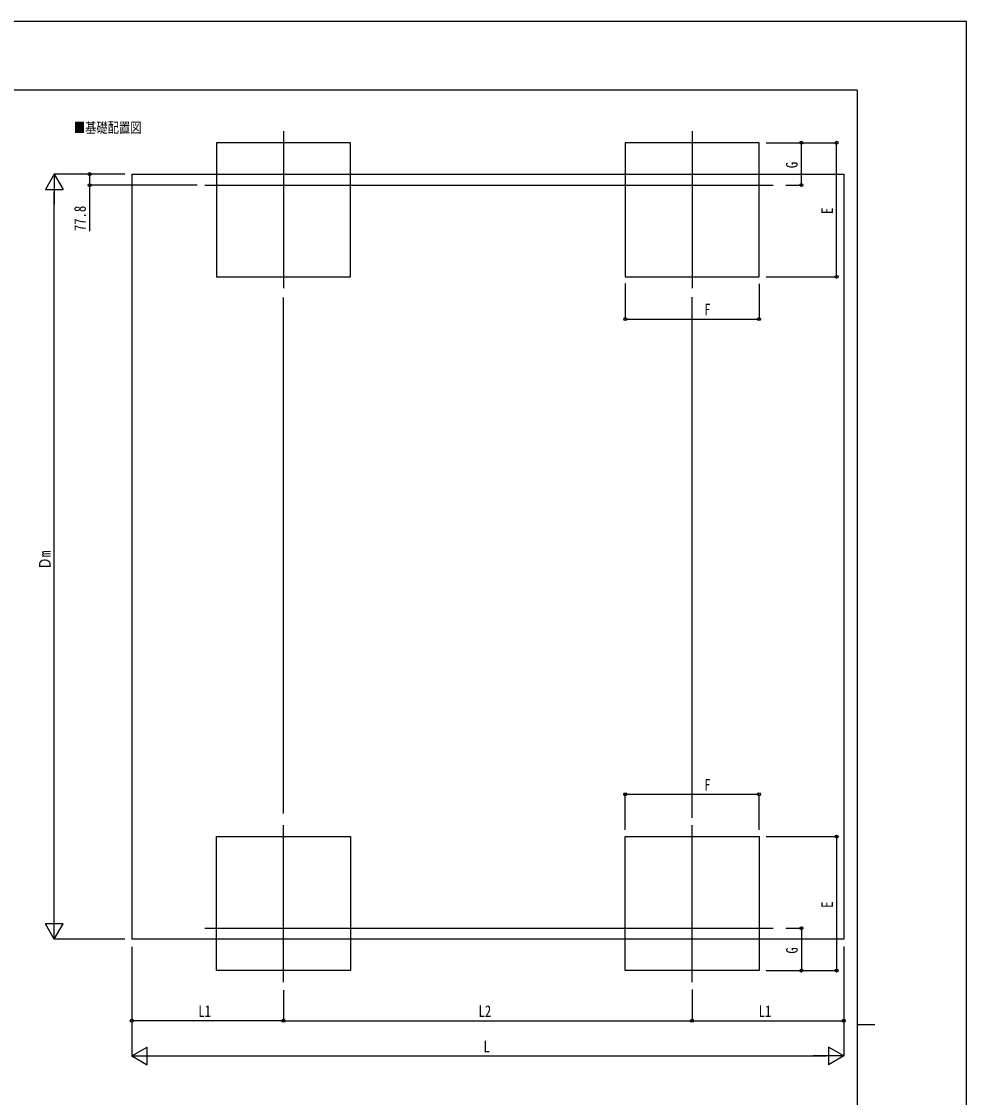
# Model space of a CAD drawing. Units: millimetres, scale not verified. Extents: x -10512 to 10512, y -7425 to 7425.
# Drawn here: x 3807 to 10512, y -205 to 7425 of the extents above; entities that cross this region are included whole.
import ezdxf
from ezdxf.enums import TextEntityAlignment as Align

# ---------------------------------------------------------------- set-up
doc = ezdxf.new("R2010")
doc.units = ezdxf.units.MM
doc.header["$LTSCALE"] = 30
for name, color, linetype in [('0-2_USER1', 3, 'Continuous'), ('0-3_YKK_12', 2, 'Continuous'), ('0-5_YKK_A1', 4, 'Continuous'), ('0-6_YKK_D', 6, 'Continuous'), ('0-7_YKK_ZWAK', 7, 'Continuous')]:
    doc.layers.add(name, color=color, linetype=linetype)
doc.styles.add('ＭＳ ゴシック', font='')
doc.styles.get('ＭＳ ゴシック').set_extended_font_data('MS Gothic')

msp = doc.modelspace()

# ---------------------------------------------------------------- linework, layer by layer
at = {"layer": '0-3_YKK_12'}
for p, q in [((5665.94, 6646.33), (5665.94, 5533.81)), ((8565.94, 6646.33), (8565.94, 5533.81)), ((5107.27, 6265.07), (9140.18, 6265.07)), ((5665.94, 614.08), (5665.94, 1726.6)), ((8565.94, 614.08), (8565.94, 1726.6)), ((5107.27, 995.34), (9140.18, 995.34))]:
    msp.add_line(p, q, dxfattribs=at)
at = {"layer": '0-5_YKK_A1'}
for p, q in [((4589.94, 6342.87), (9641.94, 6342.87)), ((4589.94, 6342.87), (4589.94, 917.54)), ((9641.94, 6342.87), (9641.94, 917.54)), ((9641.94, 917.54), (4589.94, 917.54))]:
    msp.add_line(p, q, dxfattribs=at)
for points in [[(5190.94, 5615.07), (6140.94, 5615.07), (6140.94, 6565.07), (5190.94, 6565.07)], [(8090.94, 5615.07), (9040.94, 5615.07), (9040.94, 6565.07), (8090.94, 6565.07)], [(5190.94, 1645.34), (6140.94, 1645.34), (6140.94, 695.34), (5190.94, 695.34)], [(8090.94, 1645.34), (9040.94, 1645.34), (9040.94, 695.34), (8090.94, 695.34)]]:
    msp.add_lwpolyline(points, close=True, dxfattribs=at)
at = {"layer": '0-6_YKK_D'}
for p, q in [((9090.94, 6565.07), (9591.94, 6565.07)), ((9091.94, 6565.07), (9341.94, 6565.07)), ((9340.94, 6265.07), (9340.94, 6565.07)), ((9590.94, 5615.07), (9590.94, 6565.07)), ((4039.94, 6342.87), (3977.44, 6234.61)), ((4539.94, 6342.87), (4038.94, 6342.87)), ((4039.94, 6342.87), (4102.44, 6234.61)), ((4039.94, 6342.87), (4039.94, 6126.36)), ((4539.94, 6342.87), (4288.94, 6342.87)), ((5053.83, 6265.07), (4288.94, 6265.07)), ((9229.75, 6265.07), (9341.94, 6265.07)), ((3977.44, 6234.61), (4102.44, 6234.61)), ((4039.94, 1042.54), (4039.94, 6217.87)), ((9090.94, 5615.07), (9591.94, 5615.07)), ((8090.94, 5567.98), (8090.94, 5314.07)), ((9040.94, 5566.05), (9040.94, 5314.07)), ((5665.94, 1808.39), (5665.94, 5469.06)), ((8565.94, 1777.97), (8565.94, 5471.39)), ((8090.94, 5315.07), (9040.94, 5315.07)), ((8090.94, 1692.43), (8090.94, 1946.34)), ((8090.94, 1945.34), (9040.94, 1945.34)), ((9040.94, 1694.36), (9040.94, 1946.34)), ((9090.94, 1645.34), (9591.94, 1645.34)), ((9590.94, 1645.34), (9590.94, 695.34)), ((4039.94, 917.54), (4039.94, 1134.05)), ((4039.94, 917.54), (3977.44, 1025.79)), ((4102.44, 1025.79), (3977.44, 1025.79)), ((4039.94, 917.54), (4102.44, 1025.79)), ((9229.75, 995.34), (9341.94, 995.34)), ((9340.94, 995.34), (9340.94, 695.34)), ((4539.94, 917.54), (4038.94, 917.54)), ((4589.94, 864.58), (4589.94, 88.61)), ((4589.94, 864.58), (4589.94, 338.61)), ((9641.94, 866.87), (9641.94, 88.61)), ((9641.94, 866.87), (9641.94, 338.61)), ((9090.94, 695.34), (9591.94, 695.34)), ((9091.94, 695.34), (9341.94, 695.34)), ((5665.94, 555.14), (5665.94, 338.61)), ((5665.94, 555.14), (5665.94, 338.61)), ((8565.94, 560.42), (8565.94, 338.61)), ((8565.94, 560.42), (8565.94, 338.61)), ((5665.94, 339.61), (4589.94, 339.61)), ((5665.94, 339.61), (8565.94, 339.61)), ((8565.94, 339.61), (9641.94, 339.61)), ((4589.94, 89.61), (4698.19, 152.11)), ((4589.94, 89.61), (4698.19, 27.11)), ((4589.94, 89.61), (4806.44, 89.61)), ((4698.19, 27.11), (4698.19, 152.11)), ((4714.94, 89.61), (9516.94, 89.61)), ((9641.94, 89.61), (9425.43, 89.61)), ((9641.94, 89.61), (9533.68, 152.11)), ((9533.68, 152.11), (9533.68, 27.11)), ((9641.94, 89.61), (9533.68, 27.11))]:
    msp.add_line(p, q, dxfattribs=at)
msp.add_lwpolyline([(4289.94, 6342.87), (4289.94, 6265.07), (4289.94, 5937.23)], dxfattribs=at)
for centre in [(9340.94, 6565.07), (9590.94, 6565.07), (4289.94, 6342.87), (4289.94, 6265.07), (9340.94, 6265.07), (9590.94, 5615.07), (8090.94, 5315.07), (9040.94, 5315.07), (8090.94, 1945.34), (9040.94, 1945.34), (9590.94, 1645.34), (9340.94, 995.34), (9340.94, 695.34), (9590.94, 695.34), (4589.94, 339.61), (5665.94, 339.61), (5665.94, 339.61), (8565.94, 339.61), (8565.94, 339.61), (9641.94, 339.61)]:
    msp.add_circle(centre, 10.62, dxfattribs=at)
at = {"layer": '0-7_YKK_ZWAK'}
for p, q in [((9737.55, 6937.5), (-9762.45, 6937.5)), ((9737.55, 6937.5), (9737.55, -6312.5)), ((9737.55, 312.5), (9862.55, 312.5))]:
    msp.add_line(p, q, dxfattribs=at)
msp.add_lwpolyline([(-10512.5, -7425), (10512.5, -7425), (10512.5, 7425), (-10512.5, 7425)], close=True, dxfattribs=at)

# ---------------------------------------------------------------- texts
at = {"layer": '0-2_USER1', "style": 'ＭＳ ゴシック', "width": 0.8}
msp.add_text('■基礎配置図', height=73.31, dxfattribs=at).set_placement((4178.74, 6613.95), align=Align.BOTTOM_LEFT)
at = {"layer": '0-6_YKK_D', "style": 'ＭＳ ゴシック', "width": 0.8}
for s, p in [('G', (9339.27, 6385.07)), ('77.8', (4288.27, 5938.9)), ('E', (9589.27, 6060.07)), ('Ｄm', (4038.94, 3537.2)), ('E', (9589.27, 1140.34)), ('G', (9339.27, 815.34))]:
    msp.add_text(s, height=82.48, rotation=90, dxfattribs=at).set_placement(p, align=Align.BOTTOM_LEFT)
for s, p in [('F', (8652.11, 5316.73)), ('F', (8652.11, 1947.01)), ('L1', (5061.94, 341.28)), ('L2', (7049.94, 341.28)), ('L1', (9037.94, 341.28)), ('L', (7085.94, 90.61))]:
    msp.add_text(s, height=82.48, dxfattribs=at).set_placement(p, align=Align.BOTTOM_LEFT)

doc.saveas('drawing.dxf')
